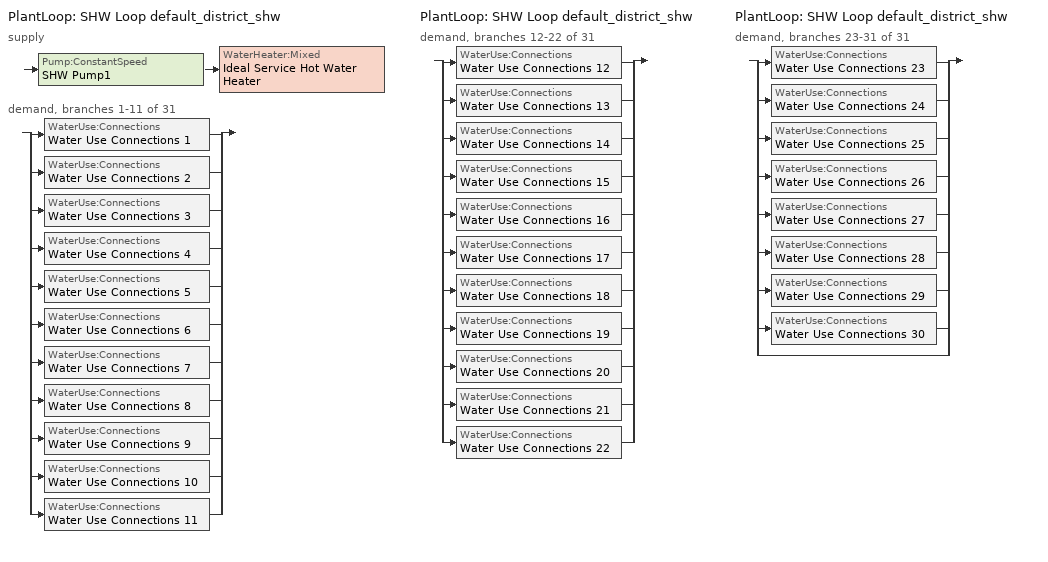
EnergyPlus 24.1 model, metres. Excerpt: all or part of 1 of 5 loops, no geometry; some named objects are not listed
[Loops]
PlantLoop 'SHW Loop default_district_shw'
 supply: Pump:ConstantSpeed 'SHW Pump1' > WaterHeater:Mixed 'Ideal Service Hot Water Heater'
 demand, branches 1-11 of 31: split
  | WaterUse:Connections 'Water Use Connections 1'
  | WaterUse:Connections 'Water Use Connections 2'
  | WaterUse:Connections 'Water Use Connections 3'
  | WaterUse:Connections 'Water Use Connections 4'
  | WaterUse:Connections 'Water Use Connections 5'
  | WaterUse:Connections 'Water Use Connections 6'
  | WaterUse:Connections 'Water Use Connections 7'
  | WaterUse:Connections 'Water Use Connections 8'
  | WaterUse:Connections 'Water Use Connections 9'
  | WaterUse:Connections 'Water Use Connections 10'
  | WaterUse:Connections 'Water Use Connections 11'
PlantLoop 'SHW Loop default_district_shw'
 demand, branches 12-22 of 31: split
  | WaterUse:Connections 'Water Use Connections 12'
  | WaterUse:Connections 'Water Use Connections 13'
  | WaterUse:Connections 'Water Use Connections 14'
  | WaterUse:Connections 'Water Use Connections 15'
  | WaterUse:Connections 'Water Use Connections 16'
  | WaterUse:Connections 'Water Use Connections 17'
  | WaterUse:Connections 'Water Use Connections 18'
  | WaterUse:Connections 'Water Use Connections 19'
  | WaterUse:Connections 'Water Use Connections 20'
  | WaterUse:Connections 'Water Use Connections 21'
  | WaterUse:Connections 'Water Use Connections 22'
PlantLoop 'SHW Loop default_district_shw'
 demand, branches 23-31 of 31: split
  | WaterUse:Connections 'Water Use Connections 23'
  | WaterUse:Connections 'Water Use Connections 24'
  | WaterUse:Connections 'Water Use Connections 25'
  | WaterUse:Connections 'Water Use Connections 26'
  | WaterUse:Connections 'Water Use Connections 27'
  | WaterUse:Connections 'Water Use Connections 28'
  | WaterUse:Connections 'Water Use Connections 29'
  | WaterUse:Connections 'Water Use Connections 30'
  | bypass
[PlantLoop]
SHW Loop default_district_shw: Fluid Type=Water; Plant Equipment Operation Scheme=SHW Loop default_district_shw Operation Schemes; Maximum Loop Temperature {C}=60; Minimum Loop Temperature {C}=10; Maximum Loop Flow Rate {m3/s}=Autosize; Minimum Loop Flow Rate {m3/s}=0; Plant Loop Volume {m3}=Autocalculate; Load Distribution Scheme=Optimal; Plant Loop Demand Calculation Scheme=SingleSetpoint; Common Pipe Simulation=None
[Sizing:Plant]
SHW Loop default_district_shw: Loop Type=Heating; Design Loop Exit Temperature {C}=60; Loop Design Temperature Difference {deltaC}=5; Sizing Option=NonCoincident; Zone Timesteps in Averaging Window=1; Coincident Sizing Factor Mode=None
[Pump:ConstantSpeed]
SHW Pump1: Design Flow Rate {m3/s}=Autosize; Design Pump Head {Pa}=29891; Design Power Consumption {W}=Autosize; Motor Efficiency=0.9; Fraction of Motor Inefficiencies to Fluid Stream=0; Pump Control Type=Intermittent; Design Power Sizing Method=PowerPerFlowPerPressure; Design Electric Power per Unit Flow Rate {W/(m3/s)}=348701.1; Design Shaft Power per Unit Flow Rate per Unit Head {W-s/m3-Pa}=1.28205
[SetpointManager:Scheduled]
Setpoint Manager Scheduled 1: Control Variable=Temperature; Schedule=60C Hot Water
[PlantEquipmentOperationSchemes]
SHW Loop default_district_shw Operation Schemes: Control Scheme Object Type 1=PlantEquipmentOperation:HeatingLoad; Control Scheme Name 1=SHW Loop default_district_shw Heating Operation Scheme; Control Scheme Schedule Name 1=Always On Discrete
[PlantEquipmentList]
SHW Loop default_district_shw Heating Equipment List: WaterHeater:Mixed, Ideal Service Hot Water Heater
[PlantEquipmentOperation:HeatingLoad]
SHW Loop default_district_shw Heating Operation Scheme: Load Range Lower Limit 1 {W}=0; Load Range Upper Limit 1 {W}=1000000000; Range Equipment List Name 1=SHW Loop default_district_shw Heating Equipment List
[WaterHeater:Mixed]
Ideal Service Hot Water Heater: Tank Volume {m3}=0; Setpoint Temperature Schedule=Schedule Ruleset 2; Deadband Temperature Difference {deltaC}=2; Maximum Temperature Limit {C}=82.22; Heater Control Type=Modulate; Heater Maximum Capacity {W}=1000000; Heater Ignition Minimum Flow Rate {m3/s}=0; Heater Ignition Delay {s}=0; Heater Fuel Type=DistrictHeatingWater; Heater Thermal Efficiency=1; Off Cycle Parasitic Fuel Consumption Rate {W}=20; Off Cycle Parasitic Fuel Type=DistrictHeatingWater; Off Cycle Parasitic Heat Fraction to Tank=0.8; On Cycle Parasitic Fuel Consumption Rate {W}=0; On Cycle Parasitic Fuel Type=DistrictHeatingWater; On Cycle Parasitic Heat Fraction to Tank=0; Ambient Temperature Indicator=Schedule; Ambient Temperature Schedule=22C Ambient Condition; Off Cycle Loss Coefficient to Ambient Temperature {W/K}=0; Off Cycle Loss Fraction to Zone=1; On Cycle Loss Coefficient to Ambient Temperature {W/K}=0; On Cycle Loss Fraction to Zone=1; Use Side Effectiveness=1; Source Side Effectiveness=1; Use Side Design Flow Rate {m3/s}=Autosize; Source Side Design Flow Rate {m3/s}=Autosize; Indirect Water Heating Recovery Time {hr}=1.5; Source Side Flow Control Mode=IndirectHeatPrimarySetpoint
[WaterHeater:Sizing]
Ideal Service Hot Water Heater: Design Mode=PeakDraw; Time Storage Can Meet Peak Draw {hr}=0.538503; Time for Tank Recovery {hr}=0; Nominal Tank Volume for Autosizing Plant Connections {m3}=1
[WaterUse:Connections] Hot Water Supply Temperature Schedule=60.0C Hot Water; Drain Water Heat Exchanger Type=None; Drain Water Heat Exchanger Destination=Plant
Name | Water Use Equipment Name 1
Water Use Connections 1 | MediumOffice Building_Service Hot Water..Room_727_fb581022
Water Use Connections 2 | MediumOffice Building_Service Hot Water..Room_728_4052b4ca
Water Use Connections 3; Water Use Connections 5; Water Use Connections 9; Water Use Connections 11; Water Use Connections 15; Water Use Connections 17; Water Use Connections 21; Water Use Connections 23; Water Use Connections 27; Water Use Connections 29
Water Use Connections 4 | MediumOffice Building_Service Hot Water..Room_730_4e94185b
Water Use Connections 6 | MediumOffice Building_Service Hot Water..Room_732_7bd6e8de
Water Use Connections 7 | MediumOffice Building_Service Hot Water..Room_733_e17303a5
Water Use Connections 8 | MediumOffice Building_Service Hot Water..Room_734_88879ec8
Water Use Connections 10 | MediumOffice Building_Service Hot Water..Room_736_f1a889b6
Water Use Connections 12 | MediumOffice Building_Service Hot Water..Room_738_5fd725eb
Water Use Connections 13 | MediumOffice Building_Service Hot Water..Room_739_c81442af
Water Use Connections 14 | MediumOffice Building_Service Hot Water..Room_740_30436b23
Water Use Connections 16 | MediumOffice Building_Service Hot Water..Room_742_6af3c30e
Water Use Connections 18 | MediumOffice Building_Service Hot Water..Room_744_7227baea
Water Use Connections 19 | MediumOffice Building_Service Hot Water..Room_745_3fff7265
Water Use Connections 20 | MediumOffice Building_Service Hot Water..Room_746_058e29e5
Water Use Connections 22 | MediumOffice Building_Service Hot Water..Room_748_6f2fd99e
Water Use Connections 24 | MediumOffice Building_Service Hot Water..Room_750_15485040
Water Use Connections 25 | MediumOffice Building_Service Hot Water..Room_751_68f2c4a3
Water Use Connections 26 | MediumOffice Building_Service Hot Water..Room_752_69afe46c
Water Use Connections 28 | MediumOffice Building_Service Hot Water..Room_754_3d30a26c
Water Use Connections 30 | MediumOffice Building_Service Hot Water..Room_756_d51858c6
[WaterUse:Equipment] Flow Rate Fraction Schedule=MediumOffice Building_Service Hot Water Schedule; Target Temperature Schedule=60.0C Hot Water; Sensible Fraction Schedule=0.2 Hot Water Sensible Fraction; Latent Fraction Schedule=0.05 Hot Water Latent Fraction
Name | Peak Flow Rate {m3/s} | Zone
MediumOffice Building_Service Hot Water..Room_727_fb581022 | 1.19325e-06 | Room_727_fb581022
MediumOffice Building_Service Hot Water..Room_728_4052b4ca | 1.19325e-06 | Room_728_4052b4ca
MediumOffice Building_Service Hot Water..Room_730_4e94185b | 1.19325e-06 | Room_730_4e94185b
MediumOffice Building_Service Hot Water..Room_732_7bd6e8de | 1.19325e-06 | Room_732_7bd6e8de
MediumOffice Building_Service Hot Water..Room_733_e17303a5 | 5.09367e-06 | Room_733_e17303a5
MediumOffice Building_Service Hot Water..Room_734_88879ec8 | 5.09367e-06 | Room_734_88879ec8
MediumOffice Building_Service Hot Water..Room_736_f1a889b6 | 5.09367e-06 | Room_736_f1a889b6
MediumOffice Building_Service Hot Water..Room_738_5fd725eb | 5.09367e-06 | Room_738_5fd725eb
MediumOffice Building_Service Hot Water..Room_739_c81442af | 1.19325e-06 | Room_739_c81442af
MediumOffice Building_Service Hot Water..Room_740_30436b23 | 1.19325e-06 | Room_740_30436b23
MediumOffice Building_Service Hot Water..Room_742_6af3c30e | 1.19325e-06 | Room_742_6af3c30e
MediumOffice Building_Service Hot Water..Room_744_7227baea | 1.19325e-06 | Room_744_7227baea
MediumOffice Building_Service Hot Water..Room_745_3fff7265 | 5.09367e-06 | Room_745_3fff7265
MediumOffice Building_Service Hot Water..Room_746_058e29e5 | 5.09367e-06 | Room_746_058e29e5
MediumOffice Building_Service Hot Water..Room_748_6f2fd99e | 5.09367e-06 | Room_748_6f2fd99e
MediumOffice Building_Service Hot Water..Room_750_15485040 | 5.09367e-06 | Room_750_15485040
MediumOffice Building_Service Hot Water..Room_751_68f2c4a3 | 1.05422e-05 | Room_751_68f2c4a3
MediumOffice Building_Service Hot Water..Room_752_69afe46c | 1.05422e-05 | Room_752_69afe46c
MediumOffice Building_Service Hot Water..Room_754_3d30a26c | 1.05422e-05 | Room_754_3d30a26c
MediumOffice Building_Service Hot Water..Room_756_d51858c6 | 1.05422e-05 | Room_756_d51858c6
[Schedule:Day:Interval]
MediumOffice Building_Service Hot Water Schedule_Hol 1; MediumOffice Building_Service Hot Water Schedule_Sunday: No, 06:00, 0, 11:00, 0.04, 13:00, 0.06, 14:00, 0.09, 15:00, 0.06, 18:00, 0.04, 24:00, 0
MediumOffice Building_Service Hot Water Schedule_SmrDsn 1; Schedule Day 5: No, 06:00, 0, 07:00, 0.07, 08:00, 0.19, 09:00, 0.35, 10:00, 0.38, 11:00, 0.39, 12:00, 0.47, 13:00, 0.57, 14:00, 0.54, 15:00, 0.34, 16:00, 0.33, 17:00, 0.44, 18:00, 0.26, 19:00, 0.21, 20:00, 0.15, 21:00, 0.17, 22:00, 0.08, 24:00, 0.05
MediumOffice Building_Service Hot Water Schedule_WntrDsn 1; Schedule Day 6: No, 06:00, 0, 07:00, 0.07, 08:00, 0.11, 09:00, 0.15, 10:00, 0.21, 11:00, 0.19, 12:00, 0.23, 13:00, 0.2, 14:00, 0.19, 15:00, 0.15, 16:00, 0.13, 17:00, 0.14, 19:00, 0.07, 24:00, 0
Schedule Day 15; Schedule Day 18; Schedule Day 20: No, 24:00, 60
Schedule Day 16: No, 24:00, 0.2
Schedule Day 17: No, 24:00, 0.05
Schedule Day 21: No, 24:00, 22
[Schedule:Week:Daily]
0.05 Hot Water Latent Fraction Week Rule - Jan1-Dec31: Schedule Day 17, Schedule Day 17, Schedule Day 17, Schedule Day 17, Schedule Day 17, Schedule Day 17, Schedule Day 17, Schedule Day 17, Schedule Day 17, Schedule Day 17, Schedule Day 17, Schedule Day 17
0.2 Hot Water Sensible Fraction Week Rule - Jan1-Dec31: Schedule Day 16, Schedule Day 16, Schedule Day 16, Schedule Day 16, Schedule Day 16, Schedule Day 16, Schedule Day 16, Schedule Day 16, Schedule Day 16, Schedule Day 16, Schedule Day 16, Schedule Day 16
22C Ambient Condition Week Rule - Jan1-Dec31: Schedule Day 21, Schedule Day 21, Schedule Day 21, Schedule Day 21, Schedule Day 21, Schedule Day 21, Schedule Day 21, Schedule Day 21, Schedule Day 21, Schedule Day 21, Schedule Day 21, Schedule Day 21
60.0C Hot Water Week Rule - Jan1-Dec31: Schedule Day 15, Schedule Day 15, Schedule Day 15, Schedule Day 15, Schedule Day 15, Schedule Day 15, Schedule Day 15, Schedule Day 15, Schedule Day 15, Schedule Day 15, Schedule Day 15, Schedule Day 15
60C Hot Water Week Rule - Jan1-Dec31: Schedule Day 18, Schedule Day 18, Schedule Day 18, Schedule Day 18, Schedule Day 18, Schedule Day 18, Schedule Day 18, Schedule Day 18, Schedule Day 18, Schedule Day 18, Schedule Day 18, Schedule Day 18
MediumOffice Building_Service Hot Water Schedule Week Rule - Jan1-Dec31: MediumOffice Building_Service Hot Water Schedule_Sunday, Schedule Day 5, Schedule Day 5, Schedule Day 5, Schedule Day 5, Schedule Day 5, Schedule Day 6, MediumOffice Building_Service Hot Water Schedule_Hol 1, MediumOffice Building_Service Hot Water Schedule_SmrDsn 1, MediumOffice Building_Service Hot Water Schedule_WntrDsn 1, MediumOffice Building_Service Hot Water Schedule_Sunday, MediumOffice Building_Service Hot Water Schedule_Sunday
Schedule Ruleset 2 Week Rule - Jan1-Dec31: Schedule Day 20, Schedule Day 20, Schedule Day 20, Schedule Day 20, Schedule Day 20, Schedule Day 20, Schedule Day 20, Schedule Day 20, Schedule Day 20, Schedule Day 20, Schedule Day 20, Schedule Day 20
[Schedule:Year]
0.05 Hot Water Latent Fraction: 0.05 Hot Water Latent Fraction Week Rule - Jan1-Dec31, 1, 1, 12, 31
0.2 Hot Water Sensible Fraction: 0.2 Hot Water Sensible Fraction Week Rule - Jan1-Dec31, 1, 1, 12, 31
22C Ambient Condition: 22C Ambient Condition Week Rule - Jan1-Dec31, 1, 1, 12, 31
60.0C Hot Water: 60.0C Hot Water Week Rule - Jan1-Dec31, 1, 1, 12, 31
60C Hot Water: 60C Hot Water Week Rule - Jan1-Dec31, 1, 1, 12, 31
MediumOffice Building_Service Hot Water Schedule: MediumOffice Building_Service Hot Water Schedule Week Rule - Jan1-Dec31, 1, 1, 12, 31
Schedule Ruleset 2: Schedule Ruleset 2 Week Rule - Jan1-Dec31, 1, 1, 12, 31
[Schedule:Constant]
Always On Discrete: Hourly Value=1
